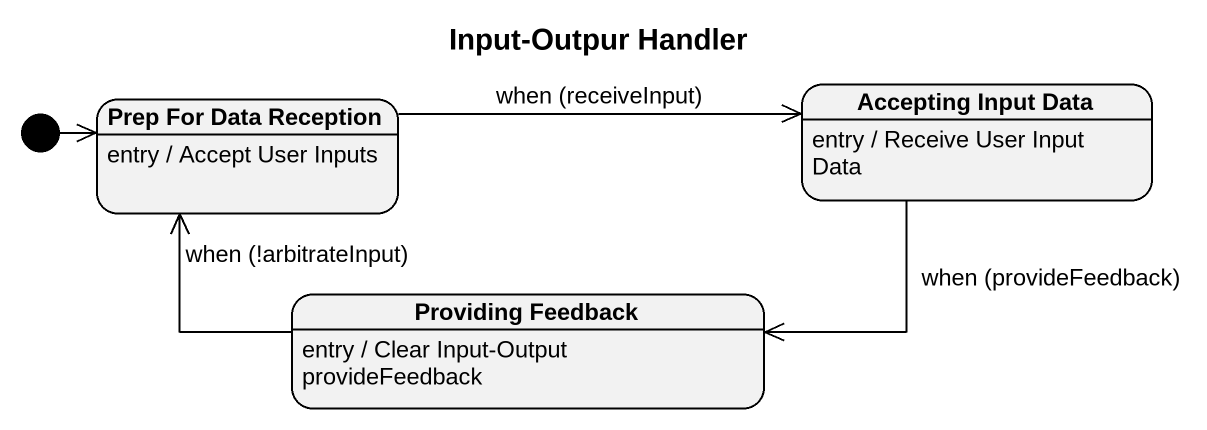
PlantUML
@startuml
title Input-Outpur Handler
hide empty description
state "Prep For Data Reception" as Prep_For_Data_Reception
Prep_For_Data_Reception : entry / Accept User Inputs
state "Accepting Input Data" as Accepting_Input_Data
Accepting_Input_Data : entry / Receive User Input Data
state "Providing Feedback" as Providing_Feedback
Providing_Feedback : entry / Clear Input-Output provideFeedback
[*] -right-> Prep_For_Data_Reception
Prep_For_Data_Reception -right-> Accepting_Input_Data : when (receiveInput)
Accepting_Input_Data -left-> Providing_Feedback : when (provideFeedback)
Providing_Feedback -up-> Prep_For_Data_Reception : when (!arbitrateInput)
@enduml
